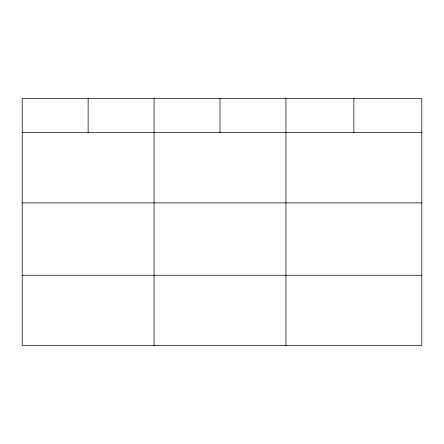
<?xml version="1.0" encoding="UTF-8"?>
<svg xmlns="http://www.w3.org/2000/svg" width="444" height="444" viewBox="0 0 444 444"><rect width="100%" height="100%" fill="white"/><g stroke="black" fill="none" stroke-linecap="round" stroke-linejoin="round"><path stroke-width="0.67" d="M421.8 202.902L421.8 98.49L22.2 98.49L22.2 345.51L421.8 345.51L421.8 202.902L22.2 202.902M22.2 132.662L421.8 132.662M22.2 275.269L421.8 275.269M353.868 98.49L353.868 132.662M285.936 98.49L285.936 345.51M220.002 98.49L220.002 132.662M154.068 98.49L154.068 345.51M88.134 98.49L88.134 132.662"/></g></svg>
